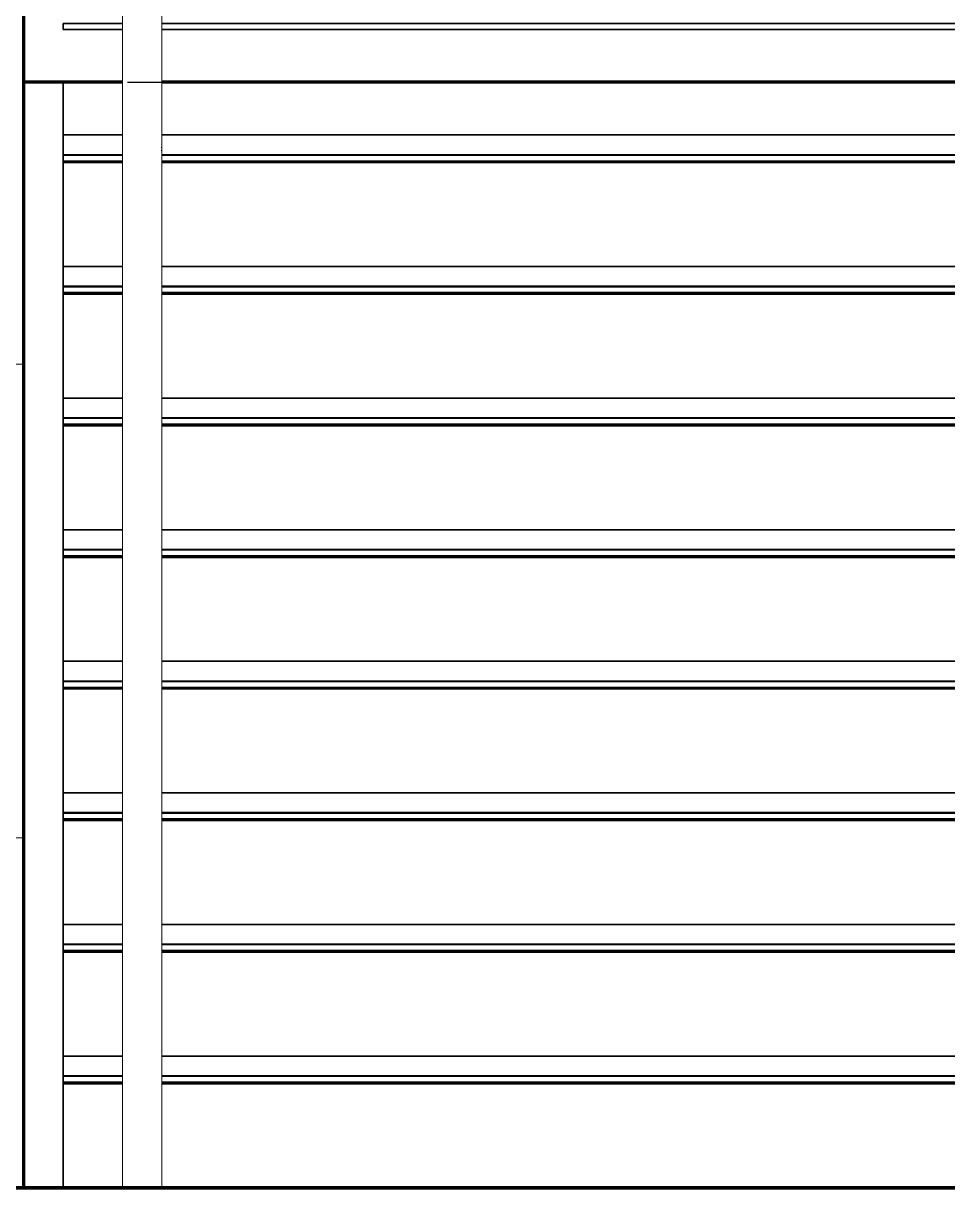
# Model space of a CAD drawing. Header units: millimetres. Extents: x -25371 to 2282244, y -90657 to 147824.
# Drawn here: x 1652567 to 1653737, y -2473 to -998 of the extents above; entities that cross this region are included whole.
import ezdxf
from ezdxf.xclip import XClip

# ---------------------------------------------------------------- set-up
doc = ezdxf.new("R2010")
doc.units = ezdxf.units.MM
doc.header["$XCLIPFRAME"] = 0
doc.linetypes.add('CENTER', pattern=[50.800000000000004, 31.75, -6.35, 6.35, -6.35])
doc.linetypes.add('TA_GL_000.90000', pattern=[2.475, 0.9, -0.225, 0.225, -0.225, 0.9])
doc.layers.add('000 - 0_SYM_DWG_GRIDLINE_MAIN_COLOR_251', color=251, linetype='Continuous')
doc.layers.add('000 - GRID', color=251, linetype='CENTER')
for name, color, linetype, lineweight in [('A-DETL', 1, 'Continuous', 70), ('A-FLOR-E', 2, 'Continuous', 35), ('A-FLOR-HRAL', 1, 'Continuous', 35), ('A-FLOR-OTLN', 2, 'Continuous', 35), ('A-WALL-PATT', 1, 'Continuous', 50), ('I-WALL-E', 2, 'Continuous', 50), ('P-SANR-FIXT', 2, 'Continuous', 35), ('S-STRS-E', 1, 'Continuous', 35), ('WALL-E', 2, 'Continuous', 50)]:
    doc.layers.add(name, color=color, linetype=linetype, lineweight=lineweight)
doc.styles.add('TA', font='', dxfattribs={"height": 4.5})
doc.styles.get('TA').set_extended_font_data('Cordia New')

# ---------------------------------------------------------------- blocks, each defined once
blk = doc.blocks.new('Railing - 50mm-5752590-VS01 - ELEVATION 1')
at = {"layer": 'A-FLOR-HRAL', "lineweight": 9}
for p, q in [((30933.05195499841, 104203.5563400274), (30932.75447506252, 104201.1904761905)), ((30932.75447506254, 103266.6666666668), (30932.75447506254, 104201.1904761906)), ((30932.75447506252, 104201.1904761905), (30933.05195499842, 104198.8246123536)), ((30982.75447506252, 104201.1904761905), (30982.45699512663, 104203.5563400273)), ((30982.45699512663, 104198.8246123536), (30982.75447506252, 104201.1904761905)), ((30982.75447506253, 104201.1904761906), (30982.75447506253, 103266.6666666668))]:
    blk.add_line(p, q, dxfattribs=at)
blk = doc.blocks.new('Railing - 50mm-5736062-VS01 - ELEVATION 1')
at = {"layer": 'A-FLOR-HRAL', "lineweight": 9}
for p, q in [((30933.05195499841, 103810.6991971702), (30932.75447506252, 103808.3333333333)), ((30932.75447506254, 102933.3333333334), (30932.75447506254, 103808.3333333335)), ((30932.75447506252, 103808.3333333333), (30933.05195499841, 103805.9674694964)), ((30982.75447506252, 103808.3333333333), (30982.45699512663, 103810.6991971702)), ((30982.45699512663, 103805.9674694965), (30982.75447506252, 103808.3333333333)), ((30982.75447506253, 103808.3333333335), (30982.75447506253, 102933.3333333334))]:
    blk.add_line(p, q, dxfattribs=at)
blk = doc.blocks.new('Railing - 50mm-5752829-VS01 - ELEVATION 1')
at = {"layer": 'A-FLOR-HRAL', "lineweight": 9}
for p, q in [((30933.05195499842, 103417.8420543131), (30932.75447506252, 103415.4761904762)), ((30932.75447506253, 102433.3333333334), (30932.75447506253, 103415.4761904763)), ((30932.75447506252, 103415.4761904762), (30933.05195499842, 103413.1103266393)), ((30982.75447506252, 103415.4761904762), (30982.45699512664, 103417.842054313)), ((30982.45699512664, 103413.1103266394), (30982.75447506252, 103415.4761904762)), ((30982.75447506252, 103415.4761904763), (30982.75447506252, 102433.3333333334))]:
    blk.add_line(p, q, dxfattribs=at)
blk = doc.blocks.new('Railing - Railing-4626916-VS01 - ELEVATION 1')
for name in ['Railing - 50mm-5752590-VS01 - ELEVATION 1', 'Railing - 50mm-5736062-VS01 - ELEVATION 1', 'Railing - 50mm-5752829-VS01 - ELEVATION 1']:
    blk.add_blockref(name, (0, 0))
blk = doc.blocks.new('PB-DRAIN-SCUPPER-GENC-300 with RC  - 300WX100D 2-5732368-VS01 - ELEVATION 1')
at = {"layer": 'P-SANR-FIXT', "lineweight": 9}
for p, q in [((30857.75447506358, 102100), (33707.35359211573, 102100)), ((33707.35359211573, 102100), (30857.75447506358, 102100)), ((30857.75447506356, 102100), (33707.35359211573, 102100)), ((30857.75447506356, 102100), (33707.35359211573, 102100))]:
    blk.add_line(p, q, dxfattribs=at)
at = {"layer": 'P-SANR-FIXT'}
for p, q in [((33707.35359211573, 102099.9999999999), (30857.75447506358, 102100)), ((30857.75447506358, 102100), (33707.35359211573, 102099.9999999999)), ((30857.75447506358, 102100), (33707.35359211573, 102099.9999999999)), ((30857.75447506358, 102100), (33707.35359211573, 102099.9999999999))]:
    blk.add_line(p, q, dxfattribs=at)
blk = doc.blocks.new('Top Rail Type - Top Rail_Internal_-5733891-VS01 - ELEVATION 1')
at = {"layer": 'A-FLOR-HRAL', "lineweight": 9}
for p, q in [((30932.75447506253, 104478.5176778899), (30932.75447506254, 103159.2550561156)), ((30982.75447506254, 103159.2550561156), (30982.75447506253, 104478.5176778899)), ((30932.75447506254, 103066.6666666668), (30932.75447506254, 102100.0000000001)), ((30982.75447506254, 102100.0000000001), (30982.75447506254, 103066.6666666668)), ((30981.90262071975, 102100), (30933.60632940529, 102100)), ((30933.60632940529, 102100), (30981.90262071975, 102100))]:
    blk.add_line(p, q, dxfattribs=at)
at = {"layer": 'A-FLOR-HRAL', "lineweight": 9, "flags": 128}
for points in [[(30932.75447506254, 103141.6666666668), (30932.75447506254, 103141.7666533342), (30932.75447506254, 103142.066453379), (30932.75447506254, 103142.5655871851), (30932.75447506254, 103143.2632562448), (30932.75447506254, 103144.1583444366), (30932.75447506254, 103145.2494198103), (30932.75447506254, 103146.534736878), (30932.75447506254, 103148.0122394065), (30932.75447506254, 103149.679563707), (30932.75447506254, 103151.5340424164), (30932.75447506254, 103153.5727087643), (30932.75447506254, 103155.7923013194), (30932.75447506254, 103158.1892692071), (30932.75447506254, 103159.2550561156)], [(30982.75447506254, 103159.2550561156), (30982.75447506254, 103156.7842365725), (30982.75447506254, 103154.4892054772), (30982.75447506254, 103152.3736343899), (30982.75447506254, 103150.440907773), (30982.75447506254, 103148.6941175769), (30982.75447506254, 103147.1360582932), (30982.75447506254, 103145.7692224843), (30982.75447506254, 103144.5957967961), (30982.75447506254, 103143.6176584592), (30982.75447506254, 103142.8363722865), (30982.75447506254, 103142.253188169), (30982.75447506254, 103141.869039077), (30982.75447506254, 103141.6845395671), (30982.75447506254, 103141.6666666668)], [(30932.75447506254, 103141.6666666668), (30932.75447506254, 103141.6066746663), (30932.75447506254, 103141.4267946395), (30932.75447506254, 103141.1273143558), (30932.75447506254, 103140.7087129199), (30932.75447506254, 103140.1716600049), (30932.75447506254, 103139.5170147807), (30932.75447506254, 103138.7458245401), (30932.75447506254, 103137.8593230229), (30932.75447506254, 103136.8589284426), (30932.75447506254, 103135.746241217), (30932.75447506254, 103134.5230414083), (30932.75447506254, 103133.1912858752), (30932.75447506254, 103131.7531051426), (30932.75447506254, 103130.2107999928), (30932.75447506254, 103128.566837785), (30932.75447506254, 103126.8238485081), (30932.75447506254, 103124.9846205731), (30932.75447506254, 103123.0520963523), (30932.75447506254, 103121.0293674724), (30932.75447506254, 103118.9196698678), (30932.75447506254, 103116.7263786049), (30932.75447506254, 103114.4530024817), (30932.75447506254, 103112.103178415), (30932.75447506254, 103109.6806656222), (30932.75447506254, 103107.1893396069), (30932.75447506254, 103104.6331859592), (30932.75447506254, 103102.0162939798), (30932.75447506254, 103099.3428501375), (30932.75447506254, 103096.6171313722), (30932.75447506254, 103093.8434982525), (30932.75447506254, 103091.0263879997), (30932.75447506254, 103088.1703073892), (30932.75447506254, 103085.2798255407), (30932.75447506254, 103082.3595666086), (30932.75447506254, 103079.4142023843), (30932.75447506254, 103076.4484448221), (30932.75447506254, 103073.4670385016), (30932.75447506254, 103070.4747530368), (30932.75447506254, 103067.4763754462), (30932.75447506254, 103066.6666666668)], [(30932.88337747855, 103139.1312170089), (30932.80188076015, 103140.127823731), (30932.7603028697, 103141.1268922736), (30932.75447506254, 103141.6666666668)], [(30982.75447506254, 103141.6666666668), (30982.73447772906, 103140.6669333121), (30982.6745177201, 103139.6687993176), (30982.57469095888, 103138.6738614846)], [(30982.75447506254, 103066.6666666668), (30982.75447506254, 103069.6658667308), (30982.75447506254, 103072.6602687145), (30982.75447506254, 103075.6450822135), (30982.75447506254, 103078.6155321629), (30982.75447506254, 103081.5668664764), (30982.75447506254, 103084.4943636488), (30982.75447506254, 103087.3933403091), (30982.75447506254, 103090.259158713), (30982.75447506254, 103093.0872341624), (30982.75447506254, 103095.8730423399), (30982.75447506254, 103098.6121265467), (30982.75447506254, 103101.3001048324), (30982.75447506254, 103103.9326770051), (30982.75447506254, 103106.5056315109), (30982.75447506254, 103109.0148521714), (30982.75447506254, 103111.456324769), (30982.75447506254, 103113.8261434681), (30982.75447506254, 103116.1205170646), (30982.75447506254, 103118.3357750501), (30982.75447506254, 103120.4683734842), (30982.75447506254, 103122.5149006646), (30982.75447506254, 103124.4720825842), (30982.75447506254, 103126.3367881695), (30982.75447506254, 103128.1060342893), (30982.75447506254, 103129.7769905274), (30982.75447506254, 103131.34698371), (30982.75447506254, 103132.8135021832), (30982.75447506254, 103134.17419983), (30982.75447506254, 103135.4268998247), (30982.75447506254, 103136.5695981143), (30982.75447506254, 103137.6004666255), (30982.75447506254, 103138.5178561885), (30982.75447506254, 103139.3202991757), (30982.75447506254, 103140.0065118494), (30982.75447506254, 103140.5753964159), (30982.75447506254, 103141.0260427812), (30982.75447506254, 103141.3577300071), (30982.75447506254, 103141.569927465), (30982.75447506254, 103141.662295684), (30982.75447506254, 103141.6666666668)]]:
    blk.add_lwpolyline(points, dxfattribs=at)
blk = doc.blocks.new('Handrail Type - Handrail_Internal_-5752569-VS01 - ELEVATION 1')
at = {"layer": 'A-FLOR-HRAL', "lineweight": 9}
for p, q in [((30932.75447506255, 104244.0476190477), (30932.75447506254, 104128.5176778899)), ((30982.75447506254, 104128.5176778899), (30982.75447506254, 104244.0476190477)), ((30932.75447506253, 104128.5176778899), (30932.75447506254, 102791.6666666668)), ((30982.75447506254, 102791.6666666668), (30982.75447506253, 104128.5176778899))]:
    blk.add_line(p, q, dxfattribs=at)
blk = doc.blocks.new('C-1-VS01_REV00_20260615-155217_ELEVATION_1_EX')
at = {"layer": 'A-WALL-PATT', "lineweight": 9}
h = blk.add_hatch(dxfattribs=at)
h.set_pattern_fill('FP_3', color=256, style=0, pattern_type=2)
h.set_pattern_definition([(0, (-4042.976497691823, 0), (812.8, 203.2), [33.528, -576.072, 33.528, -576.072, -3251.2]), (0, (-4042.976497691823, 0), (812.8, 203.2), [-1219.2, 33.528, -1185.672, 33.528, -576.072, -1422.4]), (0, (-4042.976497691823, 0), (812.8, 203.2), [-3048, 33.528, -372.872, 33.528, -982.472]), (120, (-3738.176497692009, 101.6000000000058), (-582.3763620489977, 602.3054481959919), [33.52799999999994, -576.0719999999991, 33.52799999999994, -576.0719999999991, -3251.199999999996]), (120, (-3738.176497692009, 101.6000000000058), (-582.3763620489977, 602.3054481959919), [-1219.199999999998, 33.52799999999994, -1185.671999999998, 33.52799999999994, -576.0719999999991, -1422.399999999998]), (120, (-3738.176497692009, 101.6000000000058), (-582.3763620489977, 602.3054481959919), [-3047.999999999996, 33.52799999999994, -372.8719999999995, 33.52799999999994, -982.4719999999991]), (240, (-3636.576497691916, 508), (-230.4236379510019, -805.5054481959917), [33.528, -576.072, 33.528, -576.072, -3251.2]), (240, (-3636.576497691916, 508), (-230.4236379510019, -805.5054481959917), [-1219.2, 33.528, -1185.672, 33.528, -576.072, -1422.4]), (240, (-3636.576497691916, 508), (-230.4236379510019, -805.5054481959917), [-3048, 33.528, -372.872, 33.528, -982.472])])
h.paths.add_polyline_path([(6948.728588125203, 102100.0000000001), (6949.538977370597, 102100.0000000001), (6948.728588125203, 103600.0000000001), (6799.538977370597, 103600.0000000001), (6799.538977370597, 102100.0000000001)])
h = blk.add_hatch(dxfattribs=at)
h.set_pattern_fill('FP_4', color=256, style=0, pattern_type=2)
h.set_pattern_definition([(0, (7591.80150230811, 99970), (0, 600), []), (90, (7591.80150230811, 99970), (-600, 3.673940397442059e-14), [])])
h.paths.add_polyline_path([(6948.728588125203, 102100.0000000001), (6949.538977370597, 102100.0000000001), (6948.728588125203, 103600.0000000001), (6799.538977370597, 103600.0000000001), (6799.538977370597, 102100.0000000001)])
at = {"layer": 'A-DETL'}
for p, q in [((6949.538977370597, 103600), (6949.538977370597, 102100)), ((7074.538977370597, 103500), (6949.538977370597, 103500)), ((6999.538977370597, 103500), (6949.538977370597, 103500)), ((6999.538977370597, 103500), (6949.538977370597, 103500)), ((9599.538977370597, 103500), (7124.538977370597, 103500)), ((-16055.33290079376, 102100), (8149.538977370597, 102100)), ((8149.538977370597, 102100.0000000001), (-16055.33290079376, 102100.0000000001))]:
    blk.add_line(p, q, dxfattribs=at)
at = {"layer": 'A-FLOR-E'}
blk.add_line((9849.138094423804, 102100), (6949.538977370597, 102100), dxfattribs=at)
at = {"layer": 'A-FLOR-OTLN'}
blk.add_line((-16055.33290079376, 102100), (8149.538977370597, 102100), dxfattribs=at)
at = {"layer": 'I-WALL-E'}
blk.add_line((6949.538977370597, 102100), (6949.538977370597, 103500), dxfattribs=at)
at = {"layer": 'S-STRS-E'}
for p, q in [((6999.538977370597, 103567), (6999.538977370597, 103574.5)), ((6999.538977370597, 103574.5), (7074.538977370597, 103574.5)), ((7124.538977370597, 103574.5), (9599.538977370597, 103574.5)), ((6999.538977370597, 103567), (7074.538977370597, 103567)), ((7124.538977370597, 103567), (9599.538977370597, 103567)), ((6999.538977370597, 103433.3333333333), (6999.538977370597, 103500)), ((6999.538977370597, 103427.8333333333), (6999.538977370597, 103433.3333333333)), ((7074.538977370597, 103433.3333333333), (6999.538977370597, 103433.3333333333)), ((6999.538977370597, 103433.3333333333), (7074.538977370597, 103433.3333333333)), ((6999.538977370597, 103408.3333333333), (6999.538977370597, 103433.3333333333)), ((6999.538977370597, 103430.8333333333), (6999.538977370597, 103433.3333333333)), ((6999.538977370597, 103430.8333333333), (6999.538977370597, 103433.3333333333)), ((6999.538977370597, 103430.8333333333), (6999.538977370597, 103433.3333333333)), ((6999.538977370597, 103430.8333333333), (6999.538977370597, 103433.3333333333)), ((6999.538977370597, 103430.8333333333), (6999.538977370597, 103433.3333333333)), ((6999.538977370597, 103433.3333333333), (7074.538977370597, 103433.3333333333)), ((6999.538977370597, 103433.3333333333), (7074.538977370597, 103433.3333333333)), ((6999.538977370597, 103433.3333333333), (7074.538977370597, 103433.3333333333)), ((6999.538977370597, 103433.3333333333), (7074.538977370597, 103433.3333333333)), ((6999.538977370597, 103433.3333333333), (7074.538977370597, 103433.3333333333)), ((6999.538977370597, 103433.3333333333), (7074.538977370597, 103433.3333333333)), ((6999.538977370597, 103418.3333333333), (6999.538977370597, 103428.3333333333)), ((6999.538977370597, 103407.8333333333), (6999.538977370597, 103427.8333333333)), ((6999.538977370597, 103418.8333333333), (6999.538977370597, 103427.8333333333)), ((9599.538977370597, 103433.3333333333), (7124.538977370597, 103433.3333333333)), ((7124.538977370597, 103433.3333333333), (9599.538977370597, 103433.3333333333)), ((7124.538977370597, 103433.3333333333), (9599.538977370597, 103433.3333333333)), ((7124.538977370597, 103433.3333333333), (9599.538977370597, 103433.3333333333)), ((7124.538977370597, 103433.3333333333), (9599.538977370597, 103433.3333333333)), ((7124.538977370597, 103433.3333333333), (9599.538977370597, 103433.3333333333)), ((7124.538977370597, 103433.3333333333), (9599.538977370597, 103433.3333333333)), ((7124.538977370597, 103433.3333333333), (9599.538977370597, 103433.3333333333)), ((6999.538977370597, 103415.3333333333), (6999.538977370597, 103418.8333333333)), ((6999.538977370597, 103415.8333333333), (6999.538977370597, 103418.3333333333)), ((7074.538977370597, 103408.3333333333), (6999.538977370597, 103408.3333333333)), ((6999.538977370597, 103400.3333333333), (6999.538977370597, 103407.8333333333)), ((6999.538977370597, 103407.8333333333), (7074.538977370597, 103407.8333333333)), ((6999.538977370597, 103407.8333333333), (7074.538977370597, 103407.8333333333)), ((6999.538977370597, 103398.3333333333), (6999.538977370597, 103400.3333333333)), ((6999.538977370597, 103400.3333333333), (7074.538977370597, 103400.3333333333)), ((6999.538977370597, 103266.6666666667), (6999.538977370597, 103398.3333333333)), ((7074.538977370597, 103398.3333333333), (6999.538977370597, 103398.3333333333)), ((7074.538977370597, 103398.3333333333), (6999.538977370597, 103398.3333333333)), ((9599.538977370597, 103408.3333333333), (7124.538977370597, 103408.3333333333)), ((7124.538977370597, 103407.8333333333), (9599.538977370597, 103407.8333333333)), ((7124.538977370597, 103407.8333333333), (9599.538977370597, 103407.8333333333)), ((7124.538977370597, 103400.3333333333), (9599.538977370597, 103400.3333333333)), ((9599.538977370597, 103398.3333333333), (7124.538977370597, 103398.3333333333)), ((9599.538977370597, 103398.3333333333), (7124.538977370597, 103398.3333333333)), ((6999.538977370597, 103261.1666666667), (6999.538977370597, 103266.6666666667)), ((7074.538977370597, 103266.6666666667), (6999.538977370597, 103266.6666666667)), ((6999.538977370597, 103266.6666666667), (7074.538977370597, 103266.6666666667)), ((6999.538977370597, 103241.6666666667), (6999.538977370597, 103266.6666666667)), ((6999.538977370597, 103264.1666666667), (6999.538977370597, 103266.6666666667)), ((6999.538977370597, 103264.1666666667), (6999.538977370597, 103266.6666666667)), ((6999.538977370597, 103264.1666666667), (6999.538977370597, 103266.6666666667)), ((6999.538977370597, 103264.1666666667), (6999.538977370597, 103266.6666666667)), ((6999.538977370597, 103264.1666666667), (6999.538977370597, 103266.6666666667)), ((6999.538977370597, 103266.6666666667), (7074.538977370597, 103266.6666666667)), ((6999.538977370597, 103266.6666666667), (7074.538977370597, 103266.6666666667)), ((6999.538977370597, 103266.6666666667), (7074.538977370597, 103266.6666666667)), ((6999.538977370597, 103266.6666666667), (7074.538977370597, 103266.6666666667)), ((6999.538977370597, 103266.6666666667), (7074.538977370597, 103266.6666666667)), ((6999.538977370597, 103266.6666666667), (7074.538977370597, 103266.6666666667)), ((9599.538977370597, 103266.6666666667), (7124.538977370597, 103266.6666666667)), ((7124.538977370597, 103266.6666666667), (9599.538977370597, 103266.6666666667)), ((7124.538977370597, 103266.6666666667), (9599.538977370597, 103266.6666666667)), ((7124.538977370597, 103266.6666666667), (9599.538977370597, 103266.6666666667)), ((7124.538977370597, 103266.6666666667), (9599.538977370597, 103266.6666666667)), ((7124.538977370597, 103266.6666666667), (9599.538977370597, 103266.6666666667)), ((7124.538977370597, 103266.6666666667), (9599.538977370597, 103266.6666666667)), ((7124.538977370597, 103266.6666666667), (9599.538977370597, 103266.6666666667)), ((6999.538977370597, 103251.6666666667), (6999.538977370597, 103261.6666666667)), ((6999.538977370597, 103241.1666666667), (6999.538977370597, 103261.1666666667)), ((6999.538977370597, 103252.1666666667), (6999.538977370597, 103261.1666666667)), ((6999.538977370597, 103248.6666666667), (6999.538977370597, 103252.1666666667)), ((6999.538977370597, 103249.1666666667), (6999.538977370597, 103251.6666666667)), ((7074.538977370597, 103241.6666666667), (6999.538977370597, 103241.6666666667)), ((6999.538977370597, 103233.6666666667), (6999.538977370597, 103241.1666666667)), ((6999.538977370597, 103241.1666666667), (7074.538977370597, 103241.1666666667)), ((6999.538977370597, 103241.1666666667), (7074.538977370597, 103241.1666666667)), ((6999.538977370597, 103231.6666666667), (6999.538977370597, 103233.6666666667)), ((6999.538977370597, 103233.6666666667), (7074.538977370597, 103233.6666666667)), ((9599.538977370597, 103241.6666666667), (7124.538977370597, 103241.6666666667)), ((7124.538977370597, 103241.1666666667), (9599.538977370597, 103241.1666666667)), ((7124.538977370597, 103241.1666666667), (9599.538977370597, 103241.1666666667)), ((7124.538977370597, 103233.6666666667), (9599.538977370597, 103233.6666666667)), ((6999.538977370597, 103100), (6999.538977370597, 103231.6666666667)), ((7074.538977370597, 103231.6666666667), (6999.538977370597, 103231.6666666667)), ((7074.538977370597, 103231.6666666667), (6999.538977370597, 103231.6666666667)), ((9599.538977370597, 103231.6666666667), (7124.538977370597, 103231.6666666667)), ((9599.538977370597, 103231.6666666667), (7124.538977370597, 103231.6666666667)), ((6999.538977370597, 103094.5), (6999.538977370597, 103100)), ((7074.538977370597, 103100), (6999.538977370597, 103100)), ((6999.538977370597, 103100), (7074.538977370597, 103100)), ((6999.538977370597, 103075), (6999.538977370597, 103100)), ((6999.538977370597, 103097.5), (6999.538977370597, 103100)), ((6999.538977370597, 103097.5), (6999.538977370597, 103100)), ((6999.538977370597, 103097.5), (6999.538977370597, 103100)), ((6999.538977370597, 103097.5), (6999.538977370597, 103100)), ((6999.538977370597, 103097.5), (6999.538977370597, 103100)), ((6999.538977370597, 103100), (7074.538977370597, 103100)), ((6999.538977370597, 103100), (7074.538977370597, 103100)), ((6999.538977370597, 103100), (7074.538977370597, 103100)), ((6999.538977370597, 103100), (7074.538977370597, 103100)), ((6999.538977370597, 103100), (7074.538977370597, 103100)), ((6999.538977370597, 103100), (7074.538977370597, 103100)), ((9599.538977370597, 103100), (7124.538977370597, 103100)), ((7124.538977370597, 103100), (9599.538977370597, 103100)), ((7124.538977370597, 103100), (9599.538977370597, 103100)), ((7124.538977370597, 103100), (9599.538977370597, 103100)), ((7124.538977370597, 103100), (9599.538977370597, 103100)), ((7124.538977370597, 103100), (9599.538977370597, 103100)), ((7124.538977370597, 103100), (9599.538977370597, 103100)), ((7124.538977370597, 103100), (9599.538977370597, 103100)), ((6999.538977370597, 103085), (6999.538977370597, 103095)), ((6999.538977370597, 103074.5), (6999.538977370597, 103094.5)), ((6999.538977370597, 103085.5), (6999.538977370597, 103094.5)), ((6999.538977370597, 103082), (6999.538977370597, 103085.5)), ((6999.538977370597, 103082.5), (6999.538977370597, 103085)), ((7074.538977370597, 103075), (6999.538977370597, 103075)), ((6999.538977370597, 103067), (6999.538977370597, 103074.5)), ((6999.538977370597, 103074.5), (7074.538977370597, 103074.5)), ((6999.538977370597, 103074.5), (7074.538977370597, 103074.5)), ((9599.538977370597, 103075), (7124.538977370597, 103075)), ((7124.538977370597, 103074.5), (9599.538977370597, 103074.5)), ((7124.538977370597, 103074.5), (9599.538977370597, 103074.5)), ((6999.538977370597, 103065), (6999.538977370597, 103067)), ((6999.538977370597, 103067), (7074.538977370597, 103067)), ((6999.538977370597, 102933.3333333333), (6999.538977370597, 103065)), ((7074.538977370597, 103065), (6999.538977370597, 103065)), ((7074.538977370597, 103065), (6999.538977370597, 103065)), ((7124.538977370597, 103067), (9599.538977370597, 103067)), ((9599.538977370597, 103065), (7124.538977370597, 103065)), ((9599.538977370597, 103065), (7124.538977370597, 103065)), ((6999.538977370597, 102927.8333333333), (6999.538977370597, 102933.3333333333)), ((7074.538977370597, 102933.3333333333), (6999.538977370597, 102933.3333333333)), ((6999.538977370597, 102933.3333333333), (7074.538977370597, 102933.3333333333)), ((6999.538977370597, 102908.3333333333), (6999.538977370597, 102933.3333333333)), ((6999.538977370597, 102930.8333333333), (6999.538977370597, 102933.3333333333)), ((6999.538977370597, 102930.8333333333), (6999.538977370597, 102933.3333333333)), ((6999.538977370597, 102930.8333333333), (6999.538977370597, 102933.3333333333)), ((6999.538977370597, 102930.8333333333), (6999.538977370597, 102933.3333333333)), ((6999.538977370597, 102930.8333333333), (6999.538977370597, 102933.3333333333)), ((6999.538977370597, 102933.3333333333), (7074.538977370597, 102933.3333333333)), ((6999.538977370597, 102933.3333333333), (7074.538977370597, 102933.3333333333)), ((6999.538977370597, 102933.3333333333), (7074.538977370597, 102933.3333333333)), ((6999.538977370597, 102933.3333333333), (7074.538977370597, 102933.3333333333)), ((6999.538977370597, 102933.3333333333), (7074.538977370597, 102933.3333333333)), ((6999.538977370597, 102933.3333333333), (7074.538977370597, 102933.3333333333)), ((6999.538977370597, 102918.3333333333), (6999.538977370597, 102928.3333333333)), ((6999.538977370597, 102907.8333333333), (6999.538977370597, 102927.8333333333)), ((6999.538977370597, 102918.8333333333), (6999.538977370597, 102927.8333333333)), ((9599.538977370597, 102933.3333333333), (7124.538977370597, 102933.3333333333)), ((7124.538977370597, 102933.3333333333), (9599.538977370597, 102933.3333333333)), ((7124.538977370597, 102933.3333333333), (9599.538977370597, 102933.3333333333)), ((7124.538977370597, 102933.3333333333), (9599.538977370597, 102933.3333333333)), ((7124.538977370597, 102933.3333333333), (9599.538977370597, 102933.3333333333)), ((7124.538977370597, 102933.3333333333), (9599.538977370597, 102933.3333333333)), ((7124.538977370597, 102933.3333333333), (9599.538977370597, 102933.3333333333)), ((7124.538977370597, 102933.3333333333), (9599.538977370597, 102933.3333333333)), ((6999.538977370597, 102915.3333333333), (6999.538977370597, 102918.8333333333)), ((6999.538977370597, 102915.8333333333), (6999.538977370597, 102918.3333333333)), ((7074.538977370597, 102908.3333333333), (6999.538977370597, 102908.3333333333)), ((9599.538977370597, 102908.3333333333), (7124.538977370597, 102908.3333333333)), ((6999.538977370597, 102900.3333333333), (6999.538977370597, 102907.8333333333)), ((6999.538977370597, 102907.8333333333), (7074.538977370597, 102907.8333333333)), ((6999.538977370597, 102907.8333333333), (7074.538977370597, 102907.8333333333)), ((6999.538977370597, 102898.3333333333), (6999.538977370597, 102900.3333333333)), ((6999.538977370597, 102900.3333333333), (7074.538977370597, 102900.3333333333)), ((6999.538977370597, 102766.6666666667), (6999.538977370597, 102898.3333333333)), ((7074.538977370597, 102898.3333333333), (6999.538977370597, 102898.3333333333)), ((7074.538977370597, 102898.3333333333), (6999.538977370597, 102898.3333333333)), ((7124.538977370597, 102907.8333333333), (9599.538977370597, 102907.8333333333)), ((7124.538977370597, 102907.8333333333), (9599.538977370597, 102907.8333333333)), ((7124.538977370597, 102900.3333333333), (9599.538977370597, 102900.3333333333)), ((9599.538977370597, 102898.3333333333), (7124.538977370597, 102898.3333333333)), ((9599.538977370597, 102898.3333333333), (7124.538977370597, 102898.3333333333)), ((6999.538977370597, 102761.1666666667), (6999.538977370597, 102766.6666666667)), ((7074.538977370597, 102766.6666666667), (6999.538977370597, 102766.6666666667)), ((6999.538977370597, 102766.6666666667), (7074.538977370597, 102766.6666666667)), ((6999.538977370597, 102741.6666666667), (6999.538977370597, 102766.6666666667)), ((6999.538977370597, 102764.1666666667), (6999.538977370597, 102766.6666666667)), ((6999.538977370597, 102764.1666666667), (6999.538977370597, 102766.6666666667)), ((6999.538977370597, 102764.1666666667), (6999.538977370597, 102766.6666666667)), ((6999.538977370597, 102764.1666666667), (6999.538977370597, 102766.6666666667)), ((6999.538977370597, 102764.1666666667), (6999.538977370597, 102766.6666666667)), ((6999.538977370597, 102766.6666666667), (7074.538977370597, 102766.6666666667)), ((6999.538977370597, 102766.6666666667), (7074.538977370597, 102766.6666666667)), ((6999.538977370597, 102766.6666666667), (7074.538977370597, 102766.6666666667)), ((6999.538977370597, 102766.6666666667), (7074.538977370597, 102766.6666666667)), ((6999.538977370597, 102766.6666666667), (7074.538977370597, 102766.6666666667)), ((6999.538977370597, 102766.6666666667), (7074.538977370597, 102766.6666666667)), ((6999.538977370597, 102751.6666666667), (6999.538977370597, 102761.6666666667)), ((6999.538977370597, 102741.1666666667), (6999.538977370597, 102761.1666666667)), ((6999.538977370597, 102752.1666666667), (6999.538977370597, 102761.1666666667)), ((9599.538977370597, 102766.6666666667), (7124.538977370597, 102766.6666666667)), ((7124.538977370597, 102766.6666666667), (9599.538977370597, 102766.6666666667)), ((7124.538977370597, 102766.6666666667), (9599.538977370597, 102766.6666666667)), ((7124.538977370597, 102766.6666666667), (9599.538977370597, 102766.6666666667)), ((7124.538977370597, 102766.6666666667), (9599.538977370597, 102766.6666666667)), ((7124.538977370597, 102766.6666666667), (9599.538977370597, 102766.6666666667)), ((7124.538977370597, 102766.6666666667), (9599.538977370597, 102766.6666666667)), ((7124.538977370597, 102766.6666666667), (9599.538977370597, 102766.6666666667)), ((6999.538977370597, 102748.6666666666), (6999.538977370597, 102752.1666666667)), ((6999.538977370597, 102749.1666666667), (6999.538977370597, 102751.6666666667)), ((7074.538977370597, 102741.6666666666), (6999.538977370597, 102741.6666666666)), ((6999.538977370597, 102733.6666666667), (6999.538977370597, 102741.1666666667)), ((6999.538977370597, 102741.1666666667), (7074.538977370597, 102741.1666666667)), ((6999.538977370597, 102741.1666666667), (7074.538977370597, 102741.1666666667)), ((6999.538977370597, 102731.6666666667), (6999.538977370597, 102733.6666666667)), ((6999.538977370597, 102733.6666666667), (7074.538977370597, 102733.6666666667)), ((6999.538977370597, 102600), (6999.538977370597, 102731.6666666667)), ((7074.538977370597, 102731.6666666667), (6999.538977370597, 102731.6666666667)), ((7074.538977370597, 102731.6666666667), (6999.538977370597, 102731.6666666667)), ((9599.538977370597, 102741.6666666666), (7124.538977370597, 102741.6666666666)), ((7124.538977370597, 102741.1666666667), (9599.538977370597, 102741.1666666667)), ((7124.538977370597, 102741.1666666667), (9599.538977370597, 102741.1666666667)), ((7124.538977370597, 102733.6666666667), (9599.538977370597, 102733.6666666667)), ((9599.538977370597, 102731.6666666667), (7124.538977370597, 102731.6666666667)), ((9599.538977370597, 102731.6666666667), (7124.538977370597, 102731.6666666667)), ((6999.538977370597, 102594.5), (6999.538977370597, 102600)), ((7074.538977370597, 102600), (6999.538977370597, 102600)), ((6999.538977370597, 102600), (7074.538977370597, 102600)), ((6999.538977370597, 102575), (6999.538977370597, 102600)), ((6999.538977370597, 102597.5), (6999.538977370597, 102600)), ((6999.538977370597, 102597.5), (6999.538977370597, 102600)), ((6999.538977370597, 102597.5), (6999.538977370597, 102600)), ((6999.538977370597, 102597.5), (6999.538977370597, 102600)), ((6999.538977370597, 102597.5), (6999.538977370597, 102600)), ((6999.538977370597, 102600), (7074.538977370597, 102600)), ((6999.538977370597, 102600), (7074.538977370597, 102600)), ((6999.538977370597, 102600), (7074.538977370597, 102600)), ((6999.538977370597, 102600), (7074.538977370597, 102600)), ((6999.538977370597, 102600), (7074.538977370597, 102600)), ((6999.538977370597, 102600), (7074.538977370597, 102600)), ((9599.538977370597, 102600), (7124.538977370597, 102600)), ((7124.538977370597, 102600), (9599.538977370597, 102600)), ((7124.538977370597, 102600), (9599.538977370597, 102600)), ((7124.538977370597, 102600), (9599.538977370597, 102600)), ((7124.538977370597, 102600), (9599.538977370597, 102600)), ((7124.538977370597, 102600), (9599.538977370597, 102600)), ((7124.538977370597, 102600), (9599.538977370597, 102600)), ((7124.538977370597, 102600), (9599.538977370597, 102600)), ((6999.538977370597, 102585), (6999.538977370597, 102595)), ((6999.538977370597, 102574.5), (6999.538977370597, 102594.5)), ((6999.538977370597, 102585.5), (6999.538977370597, 102594.5)), ((6999.538977370597, 102582), (6999.538977370597, 102585.5)), ((6999.538977370597, 102582.5), (6999.538977370597, 102585)), ((7074.538977370597, 102575), (6999.538977370597, 102575)), ((6999.538977370597, 102567), (6999.538977370597, 102574.5)), ((6999.538977370597, 102574.5), (7074.538977370597, 102574.5)), ((6999.538977370597, 102574.5), (7074.538977370597, 102574.5)), ((9599.538977370597, 102575), (7124.538977370597, 102575)), ((7124.538977370597, 102574.5), (9599.538977370597, 102574.5)), ((7124.538977370597, 102574.5), (9599.538977370597, 102574.5)), ((6999.538977370597, 102565), (6999.538977370597, 102567)), ((6999.538977370597, 102567), (7074.538977370597, 102567)), ((6999.538977370597, 102433.3333333333), (6999.538977370597, 102565)), ((7074.538977370597, 102565), (6999.538977370597, 102565)), ((7074.538977370597, 102565), (6999.538977370597, 102565)), ((7124.538977370597, 102567), (9599.538977370597, 102567)), ((9599.538977370597, 102565), (7124.538977370597, 102565)), ((9599.538977370597, 102565), (7124.538977370597, 102565)), ((6999.538977370597, 102427.8333333333), (6999.538977370597, 102433.3333333333)), ((7074.538977370597, 102433.3333333333), (6999.538977370597, 102433.3333333333)), ((6999.538977370597, 102433.3333333333), (7074.538977370597, 102433.3333333333)), ((6999.538977370597, 102408.3333333333), (6999.538977370597, 102433.3333333333)), ((6999.538977370597, 102430.8333333333), (6999.538977370597, 102433.3333333333)), ((6999.538977370597, 102430.8333333333), (6999.538977370597, 102433.3333333333)), ((6999.538977370597, 102430.8333333333), (6999.538977370597, 102433.3333333333)), ((6999.538977370597, 102430.8333333333), (6999.538977370597, 102433.3333333333)), ((6999.538977370597, 102430.8333333333), (6999.538977370597, 102433.3333333333)), ((6999.538977370597, 102433.3333333333), (7074.538977370597, 102433.3333333333)), ((6999.538977370597, 102433.3333333333), (7074.538977370597, 102433.3333333333)), ((6999.538977370597, 102433.3333333333), (7074.538977370597, 102433.3333333333)), ((6999.538977370597, 102433.3333333333), (7074.538977370597, 102433.3333333333)), ((6999.538977370597, 102433.3333333333), (7074.538977370597, 102433.3333333333)), ((6999.538977370597, 102433.3333333333), (7074.538977370597, 102433.3333333333)), ((6999.538977370597, 102418.3333333333), (6999.538977370597, 102428.3333333333)), ((6999.538977370597, 102407.8333333333), (6999.538977370597, 102427.8333333333)), ((6999.538977370597, 102418.8333333333), (6999.538977370597, 102427.8333333333)), ((9599.538977370597, 102433.3333333333), (7124.538977370597, 102433.3333333333)), ((7124.538977370597, 102433.3333333333), (9599.538977370597, 102433.3333333333)), ((7124.538977370597, 102433.3333333333), (9599.538977370597, 102433.3333333333)), ((7124.538977370597, 102433.3333333333), (9599.538977370597, 102433.3333333333)), ((7124.538977370597, 102433.3333333333), (9599.538977370597, 102433.3333333333)), ((7124.538977370597, 102433.3333333333), (9599.538977370597, 102433.3333333333)), ((7124.538977370597, 102433.3333333333), (9599.538977370597, 102433.3333333333)), ((7124.538977370597, 102433.3333333333), (9599.538977370597, 102433.3333333333)), ((6999.538977370597, 102415.3333333333), (6999.538977370597, 102418.8333333333)), ((6999.538977370597, 102415.8333333333), (6999.538977370597, 102418.3333333333)), ((7074.538977370597, 102408.3333333333), (6999.538977370597, 102408.3333333333)), ((6999.538977370597, 102400.3333333333), (6999.538977370597, 102407.8333333333)), ((6999.538977370597, 102407.8333333333), (7074.538977370597, 102407.8333333333)), ((6999.538977370597, 102407.8333333333), (7074.538977370597, 102407.8333333333)), ((9599.538977370597, 102408.3333333333), (7124.538977370597, 102408.3333333333)), ((7124.538977370597, 102407.8333333333), (9599.538977370597, 102407.8333333333)), ((7124.538977370597, 102407.8333333333), (9599.538977370597, 102407.8333333333)), ((6999.538977370597, 102398.3333333333), (6999.538977370597, 102400.3333333333)), ((6999.538977370597, 102400.3333333333), (7074.538977370597, 102400.3333333333)), ((6999.538977370597, 102266.6666666667), (6999.538977370597, 102398.3333333333)), ((7074.538977370597, 102398.3333333333), (6999.538977370597, 102398.3333333333)), ((7074.538977370597, 102398.3333333333), (6999.538977370597, 102398.3333333333)), ((7124.538977370597, 102400.3333333333), (9599.538977370597, 102400.3333333333)), ((9599.538977370597, 102398.3333333333), (7124.538977370597, 102398.3333333333)), ((9599.538977370597, 102398.3333333333), (7124.538977370597, 102398.3333333333)), ((6999.538977370597, 102241.6666666667), (6999.538977370597, 102266.6666666667)), ((6999.538977370597, 102264.1666666666), (6999.538977370597, 102266.6666666667)), ((6999.538977370597, 102264.1666666666), (6999.538977370597, 102266.6666666667)), ((6999.538977370597, 102264.1666666666), (6999.538977370597, 102266.6666666667)), ((6999.538977370597, 102264.1666666666), (6999.538977370597, 102266.6666666667)), ((6999.538977370597, 102264.1666666666), (6999.538977370597, 102266.6666666667)), ((6999.538977370597, 102266.6666666667), (7074.68584880908, 102266.6666666667)), ((6999.538977370597, 102266.6666666667), (7074.68584880908, 102266.6666666667)), ((6999.538977370597, 102266.6666666667), (7074.68584880908, 102266.6666666667)), ((6999.538977370597, 102266.6666666667), (7074.68584880908, 102266.6666666667)), ((6999.538977370597, 102266.6666666667), (7074.68584880908, 102266.6666666667)), ((6999.538977370597, 102266.6666666667), (7074.68584880908, 102266.6666666667)), ((7074.68584880908, 102266.6666666667), (6999.538977370597, 102266.6666666667)), ((6999.538977370597, 102266.6666666667), (7074.68584880908, 102266.6666666667)), ((6999.538977370597, 102266.6666666667), (6999.538977370597, 102261.1666666666)), ((6999.538977370597, 102251.6666666667), (6999.538977370597, 102261.6666666667)), ((6999.538977370597, 102261.1666666666), (6999.538977370597, 102241.1666666666)), ((6999.538977370597, 102261.1666666666), (6999.538977370597, 102252.1666666666)), ((7124.538977370597, 102266.6666666667), (9599.68584880908, 102266.6666666667)), ((7124.538977370597, 102266.6666666667), (9599.68584880908, 102266.6666666667)), ((7124.538977370597, 102266.6666666667), (9599.68584880908, 102266.6666666667)), ((7124.538977370597, 102266.6666666667), (9599.68584880908, 102266.6666666667)), ((7124.538977370597, 102266.6666666667), (9599.68584880908, 102266.6666666667)), ((7124.538977370597, 102266.6666666667), (9599.68584880908, 102266.6666666667)), ((9599.68584880908, 102266.6666666667), (7124.538977370597, 102266.6666666667)), ((7124.538977370597, 102266.6666666667), (9599.68584880908, 102266.6666666667)), ((6999.538977370597, 102252.1666666666), (6999.538977370597, 102248.6666666666)), ((6999.538977370597, 102249.1666666666), (6999.538977370597, 102251.6666666667)), ((7074.66381809325, 102241.6666666666), (6999.538977370597, 102241.6666666666)), ((6999.538977370597, 102241.1666666666), (7074.663377478952, 102241.1666666666)), ((6999.538977370597, 102241.1666666667), (7074.663377478952, 102241.1666666667)), ((6999.538977370597, 102241.1666666667), (6999.538977370597, 102233.6666666667)), ((6999.538977370597, 102233.6666666667), (7074.656768264249, 102233.6666666667)), ((6999.538977370597, 102233.6666666667), (6999.538977370597, 102231.6666666667)), ((7074.655005807057, 102231.6666666667), (6999.538977370597, 102231.6666666667)), ((6999.538977370597, 102100), (6999.538977370597, 102231.6666666666)), ((6999.538977370597, 102231.6666666667), (7074.655005807057, 102231.6666666667)), ((9599.66381809325, 102241.6666666666), (7124.538977370597, 102241.6666666666)), ((7124.538977370597, 102241.1666666666), (9599.663377478952, 102241.1666666666)), ((7124.538977370597, 102241.1666666667), (9599.663377478952, 102241.1666666667)), ((7124.538977370597, 102233.6666666667), (9599.656768264249, 102233.6666666667)), ((9599.655005807057, 102231.6666666667), (7124.538977370597, 102231.6666666667)), ((7124.538977370597, 102231.6666666667), (9599.655005807057, 102231.6666666667))]:
    blk.add_line(p, q, dxfattribs=at)
at = {"layer": 'WALL-E'}
blk.add_line((6949.538977370597, 103500), (6999.538977370597, 103500), dxfattribs=at)
blk.add_line((6949.538977370597, 103500), (6999.538977370597, 103500), dxfattribs=at)
at = {"layer": 'A-FLOR-HRAL', "lineweight": 9}
for name in ['Top Rail Type - Top Rail_Internal_-5733891-VS01 - ELEVATION 1', 'Handrail Type - Handrail_Internal_-5752569-VS01 - ELEVATION 1']:
    blk.add_blockref(name, (-23858.21549769188, 0), dxfattribs=at)
at = {"layer": 'A-FLOR-HRAL'}
blk.add_blockref('Railing - Railing-4626916-VS01 - ELEVATION 1', (-23858.21549769188, 0), dxfattribs=at)
at = {"layer": 'P-SANR-FIXT'}
blk.add_blockref('PB-DRAIN-SCUPPER-GENC-300 with RC  - 300WX100D 2-5732368-VS01 - ELEVATION 1', (-23858.21549769188, 0), dxfattribs=at)
blk = doc.blocks.new('*U1017')
at = {"layer": '000 - 0_SYM_DWG_GRIDLINE_MAIN_COLOR_251', "color": 0, "linetype": 'ByBlock', "ltscale": 5}
blk.add_line((19.99999999999998, -1.485280471089079e-13), (-476.4596016942984, 4.218535687707639e-13), dxfattribs=at)
at = {"style": 'TA', "flags": 1}
blk.add_attdef('LOCATION', (5.999999999999999, -6.000000000000001), '', height=4.5, rotation=270, dxfattribs=at)
blk = doc.blocks.new('C-1-VS01_REV00_20260615-155703_ELEVATION_1_DIMS-2')
at = {"layer": '000 - GRID', "linetype": 'TA_GL_000.90000', "xscale": 50.00000000000004, "yscale": 50.00000000000004, "zscale": 50.00000000000004, "rotation": 180}
blk.add_blockref('*U1017', (-5699.999999999989, 103500), dxfattribs=at)

msp = doc.modelspace()

# ---------------------------------------------------------------- block references
ref = msp.add_blockref('C-1-VS01_REV00_20260615-155217_ELEVATION_1_EX', (1645617.450636563, -104572.7440685458))
XClip(ref).set_block_clipping_path([(-6272.221751677804, 96602.37606668244), (23581.211043933174, 113561.2238857835)])
msp.add_blockref('C-1-VS01_REV00_20260615-155703_ELEVATION_1_DIMS-2', (1645617.450636563, -104572.7440685458))

doc.saveas('drawing.dxf')
